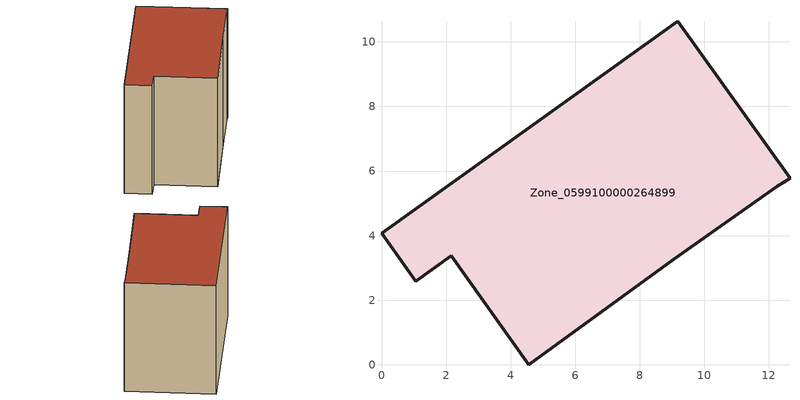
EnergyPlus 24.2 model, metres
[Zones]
Zone_0599100000264899
 floor ground (C_G): 2.16,3.37 1.06,2.59 0,4.07 9.18,10.64 12.65,5.78 12.26,5.53 9.06,3.26 4.56,0 z0
 wall outside (C_F): 9.18,10.64 0,4.07 1.06,2.59 2.16,3.37 4.56,0 9.06,3.26 12.26,5.53 12.65,5.78 9.18,10.64 z0:7.87
 roof outside (C_R): 2.16,3.37 4.56,0 9.06,3.26 12.26,5.53 12.65,5.78 9.18,10.64 0,4.07 1.06,2.59 z7.87
[BUILDING]
Pand.0599100000264899: North Axis=0; Terrain=City; Loads Convergence Tolerance Value=0.04; Temperature Convergence Tolerance Value=0.4; Solar Distribution=FullExterior; Maximum Number of Warmup Days=25; Minimum Number of Warmup Days=1
[Site:Location]
Rotterdam.The.Hague.AP_ZH_NLD Design_Conditions: Latitude=51.96; Longitude=4.45; Time Zone=1; Elevation=-4.5
[SITE:GROUNDTEMPERATURE:BUILDINGSURFACE]
18, 18, 18, 18, 18, 18, 18, 18, 18, 18, 18, 18
[MATERIAL] Thermal Absorptance=0.9; Solar Absorptance=0.7; Visible Absorptance=0.7
Name | Roughness | Thickness | Conductivity | Density | Specific Heat
G.TC.1975-1991 | MediumSmooth | 0.15 | 0.288461 | 540 | 1210
F.TC.1975-1991 | Rough | 0.3 | 0.230769 | 1920 | 840
R.TC.1975-1991 | MediumRough | 0.2 | 0.153846 | 1500 | 1000
[CONSTRUCTION]
C_G: G.TC.1975-1991
C_F: F.TC.1975-1991
C_R: R.TC.1975-1991
[ZONE]
Zone_0599100000264899: Type=1; Multiplier=1; Ceiling Height=Autocalculate; Volume=Autocalculate; Floor Area=autocalculate; Part of Total Floor Area=Yes
[ZONEINFILTRATION:DESIGNFLOWRATE]
Infil_Zone_0599100000264899: Zone or ZoneList or Space or SpaceList=Zone_0599100000264899; Schedule=AlwaysOn; Design Flow Rate Calculation Method=Flow/Area; Flow Rate per Floor Area=0.003; Constant Term Coefficient=1; Temperature Term Coefficient=0; Velocity Term Coefficient=0; Velocity Squared Term Coefficient=0
[HVACTEMPLATE:ZONE:IDEALLOADSAIRSYSTEM]
Zone_0599100000264899: Maximum Heating Supply Air Temperature=50; Minimum Cooling Supply Air Temperature=13; Maximum Heating Supply Air Humidity Ratio=0.0156; Minimum Cooling Supply Air Humidity Ratio=0.0077; Heating Limit=NoLimit; Cooling Limit=NoLimit; Dehumidification Control Type=ConstantSensibleHeatRatio; Cooling Sensible Heat Ratio=0.7; Dehumidification Setpoint=60; Humidification Control Type=None; Humidification Setpoint=30; Outdoor Air Method=None; Outdoor Air Flow Rate per Person=0.00944; Outdoor Air Flow Rate per Zone Floor Area=0; Outdoor Air Flow Rate per Zone=0; Demand Controlled Ventilation Type=None; Outdoor Air Economizer Type=NoEconomizer; Heat Recovery Type=None; Sensible Heat Recovery Effectiveness=0.7; Latent Heat Recovery Effectiveness=0.65
[ZONECONTROL:THERMOSTAT]
ThermostatControl_Zone_0599100000264899: Zone or ZoneList=Zone_0599100000264899; Control Type Schedule=DualSetpointControlType; Control 1=Thermostat_Zone_0599100000264899; Temperature Difference Between Cutout And Setpoint=0
[THERMOSTATSETPOINT:DUALSETPOINT]
Thermostat_Zone_0599100000264899: Heating Setpoint Temperature Schedule=HeatingSetpoint_Zone_0599100000264899; Cooling Setpoint Temperature Schedule=CoolingSetpoint_Zone_0599100000264899
[SCHEDULE:COMPACT]
HeatingSetpoint_Zone_0599100000264899: Through: 12/31, For: AllDays, Until: 24:00, 21
CoolingSetpoint_Zone_0599100000264899: Through: 12/31, For: AllDays, Until: 24:00, 24
DualSetpointControlType: Through: 12/31, For: AllDays, Until: 24:00, 4
AlwaysOn: Through: 12/31, For: AllDays, Until: 24:00, 1
